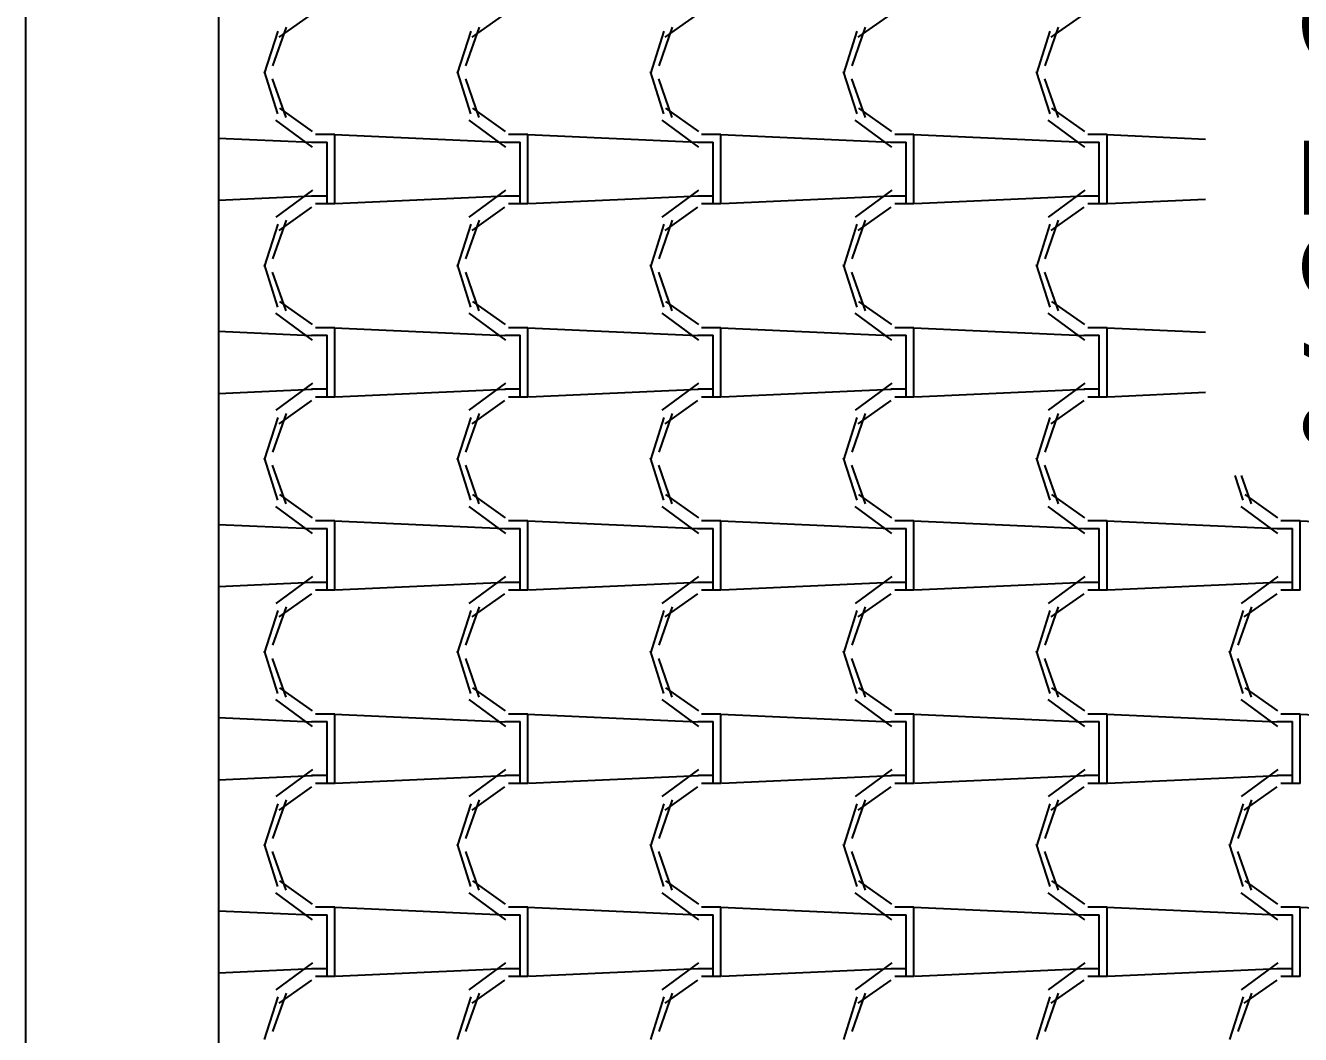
# Model space of a CAD drawing. Header units: millimetres. Extents: x -336 to -33, y -135 to 770.
# Drawn here: x -178.432 to -176.451, y 711.691 to 713.257 of the extents above; entities that cross this region are included whole.
import ezdxf
from ezdxf.enums import TextEntityAlignment as Align

# ---------------------------------------------------------------- set-up
doc = ezdxf.new("R2010")
doc.units = ezdxf.units.MM
doc.header["$LTSCALE"] = 50
doc.header["$MEASUREMENT"] = 0
doc.layers.add('-HIDRO', color=8, linetype='CONTINUOUS')
doc.layers.add('E-txt-g', color=3, linetype='CONTINUOUS')
doc.layers.add('E-Txt-W', color=7, linetype='CONTINUOUS', lineweight=20)
doc.styles.add('F2', font='swissc.ttf')
doc.styles.add('REG60', font='romans.shx', dxfattribs={"width": 0.8, "height": 0.15})
doc.styles.add('REG80', font='romans.shx', dxfattribs={"width": 0.8, "height": 0.2})

# ---------------------------------------------------------------- blocks, each defined once
blk = doc.blocks.new('TXT-AMB75')
at = {"layer": 'E-txt-g', "style": 'REG80', "width": 0.8, "flags": 8}
blk.add_attdef('TXT', text='', height=0.2, dxfattribs=at).set_placement((0.0055, 0.2964), align=Align.CENTER)
at = {"layer": 'E-Txt-W', "style": 'REG60', "width": 0.8, "flags": 8}
blk.add_attdef('TXT', text='', height=0.15, dxfattribs=at).set_placement((0.0055, 0.0271), align=Align.CENTER)

msp = doc.modelspace()

# ---------------------------------------------------------------- linework, layer by layer
at = {"layer": '-HIDRO', "linetype": 'Continuous'}
for p, q in [((-178.4324, 747.2511), (-178.4324, 709.8333)), ((-178.1324, 721.8333), (-178.1324, 710.1333)), ((-177.9879, 713.2751), (-178.0389, 713.2391)), ((-177.6879, 713.2751), (-177.7389, 713.2391)), ((-177.3879, 713.2751), (-177.4389, 713.2391)), ((-177.0879, 713.2751), (-177.1389, 713.2391)), ((-176.7879, 713.2751), (-176.8389, 713.2391)), ((-178.0404, 713.2489), (-178.0614, 713.1829)), ((-178.0274, 713.2549), (-178.0484, 713.1949)), ((-177.7404, 713.2489), (-177.7614, 713.1829)), ((-177.7274, 713.2549), (-177.7484, 713.1949)), ((-177.4404, 713.2489), (-177.4614, 713.1829)), ((-177.4274, 713.2549), (-177.4484, 713.1949)), ((-177.1404, 713.2489), (-177.1614, 713.1829)), ((-177.1274, 713.2549), (-177.1484, 713.1949)), ((-176.8404, 713.2489), (-176.8614, 713.1829)), ((-176.8274, 713.2549), (-176.8484, 713.1949)), ((-178.0617, 713.1861), (-178.0407, 713.1201)), ((-177.7617, 713.1861), (-177.7407, 713.1201)), ((-177.4617, 713.1861), (-177.4407, 713.1201)), ((-177.1617, 713.1861), (-177.1407, 713.1201)), ((-176.8617, 713.1861), (-176.8407, 713.1201)), ((-178.0488, 713.1746), (-178.0278, 713.1146)), ((-177.7488, 713.1746), (-177.7278, 713.1146)), ((-177.4488, 713.1746), (-177.4278, 713.1146)), ((-177.1488, 713.1746), (-177.1278, 713.1146)), ((-176.8488, 713.1746), (-176.8278, 713.1146)), ((-178.0378, 713.1289), (-177.9868, 713.0929)), ((-177.7378, 713.1289), (-177.6868, 713.0929)), ((-177.4378, 713.1289), (-177.3868, 713.0929)), ((-177.1378, 713.1289), (-177.0868, 713.0929)), ((-176.8378, 713.1289), (-176.7868, 713.0929)), ((-178.0437, 713.1106), (-177.9867, 713.0686)), ((-177.7437, 713.1106), (-177.6867, 713.0686)), ((-177.4437, 713.1106), (-177.3867, 713.0686)), ((-177.1437, 713.1106), (-177.0867, 713.0686)), ((-176.8437, 713.1106), (-176.7867, 713.0686)), ((-177.9817, 713.0885), (-177.9517, 713.0885)), ((-177.688, 713.0756), (-177.952, 713.0876)), ((-177.9517, 712.9925), (-177.9517, 713.0885)), ((-177.6817, 713.0885), (-177.6517, 713.0885)), ((-177.388, 713.0756), (-177.652, 713.0876)), ((-177.6517, 712.9925), (-177.6517, 713.0885)), ((-177.3817, 713.0885), (-177.3517, 713.0885)), ((-177.088, 713.0756), (-177.352, 713.0876)), ((-177.3517, 712.9925), (-177.3517, 713.0885)), ((-177.0817, 713.0885), (-177.0517, 713.0885)), ((-176.788, 713.0756), (-177.052, 713.0876)), ((-177.0517, 712.9925), (-177.0517, 713.0885)), ((-176.7817, 713.0885), (-176.7517, 713.0885)), ((-176.5987, 713.0806), (-176.752, 713.0876)), ((-176.7517, 712.9925), (-176.7517, 713.0885)), ((-177.988, 713.0756), (-178.1324, 713.0822)), ((-177.9877, 713.0765), (-177.9637, 713.0765)), ((-177.9637, 712.9925), (-177.9637, 713.0765)), ((-177.6877, 713.0765), (-177.6637, 713.0765)), ((-177.6637, 712.9925), (-177.6637, 713.0765)), ((-177.3877, 713.0765), (-177.3637, 713.0765)), ((-177.3637, 712.9925), (-177.3637, 713.0765)), ((-177.0877, 713.0765), (-177.0637, 713.0765)), ((-177.0637, 712.9925), (-177.0637, 713.0765)), ((-176.7877, 713.0765), (-176.7637, 713.0765)), ((-176.7637, 712.9925), (-176.7637, 713.0765)), ((-177.9864, 712.9924), (-178.1324, 712.9857)), ((-177.9863, 713.002), (-178.0433, 712.96)), ((-177.9637, 712.9925), (-177.9877, 712.9925)), ((-177.9637, 712.9805), (-177.9637, 712.9925)), ((-177.9517, 712.9805), (-177.9517, 712.9925)), ((-177.6864, 712.9924), (-177.9504, 712.9804)), ((-177.6863, 713.002), (-177.7433, 712.96)), ((-177.6637, 712.9925), (-177.6877, 712.9925)), ((-177.6637, 712.9805), (-177.6637, 712.9925)), ((-177.6517, 712.9805), (-177.6517, 712.9925)), ((-177.3864, 712.9924), (-177.6504, 712.9804)), ((-177.3863, 713.002), (-177.4433, 712.96)), ((-177.3637, 712.9925), (-177.3877, 712.9925)), ((-177.3637, 712.9805), (-177.3637, 712.9925)), ((-177.3517, 712.9805), (-177.3517, 712.9925)), ((-177.0864, 712.9924), (-177.3504, 712.9804)), ((-177.0863, 713.002), (-177.1433, 712.96)), ((-177.0637, 712.9925), (-177.0877, 712.9925)), ((-177.0637, 712.9805), (-177.0637, 712.9925)), ((-177.0517, 712.9805), (-177.0517, 712.9925)), ((-176.7864, 712.9924), (-177.0504, 712.9804)), ((-176.7863, 713.002), (-176.8433, 712.96)), ((-176.7637, 712.9925), (-176.7877, 712.9925)), ((-176.7637, 712.9805), (-176.7637, 712.9925)), ((-176.7517, 712.9805), (-176.7517, 712.9925)), ((-176.5987, 712.9873), (-176.7504, 712.9804)), ((-177.9879, 712.9751), (-178.0389, 712.9391)), ((-177.9517, 712.9805), (-177.9817, 712.9805)), ((-177.6879, 712.9751), (-177.7389, 712.9391)), ((-177.6517, 712.9805), (-177.6817, 712.9805)), ((-177.3879, 712.9751), (-177.4389, 712.9391)), ((-177.3517, 712.9805), (-177.3817, 712.9805)), ((-177.0879, 712.9751), (-177.1389, 712.9391)), ((-177.0517, 712.9805), (-177.0817, 712.9805)), ((-176.7879, 712.9751), (-176.8389, 712.9391)), ((-176.7517, 712.9805), (-176.7817, 712.9805)), ((-178.0404, 712.9489), (-178.0614, 712.8829)), ((-178.0274, 712.9549), (-178.0484, 712.8949)), ((-177.7404, 712.9489), (-177.7614, 712.8829)), ((-177.7274, 712.9549), (-177.7484, 712.8949)), ((-177.4404, 712.9489), (-177.4614, 712.8829)), ((-177.4274, 712.9549), (-177.4484, 712.8949)), ((-177.1404, 712.9489), (-177.1614, 712.8829)), ((-177.1274, 712.9549), (-177.1484, 712.8949)), ((-176.8404, 712.9489), (-176.8614, 712.8829)), ((-176.8274, 712.9549), (-176.8484, 712.8949)), ((-178.0617, 712.8861), (-178.0407, 712.8201)), ((-178.0488, 712.8746), (-178.0278, 712.8146)), ((-177.7617, 712.8861), (-177.7407, 712.8201)), ((-177.7488, 712.8746), (-177.7278, 712.8146)), ((-177.4617, 712.8861), (-177.4407, 712.8201)), ((-177.4488, 712.8746), (-177.4278, 712.8146)), ((-177.1617, 712.8861), (-177.1407, 712.8201)), ((-177.1488, 712.8746), (-177.1278, 712.8146)), ((-176.8617, 712.8861), (-176.8407, 712.8201)), ((-176.8488, 712.8746), (-176.8278, 712.8146)), ((-178.0378, 712.8289), (-177.9868, 712.7929)), ((-177.7378, 712.8289), (-177.6868, 712.7929)), ((-177.4378, 712.8289), (-177.3868, 712.7929)), ((-177.1378, 712.8289), (-177.0868, 712.7929)), ((-176.8378, 712.8289), (-176.7868, 712.7929)), ((-178.0437, 712.8106), (-177.9867, 712.7686)), ((-177.7437, 712.8106), (-177.6867, 712.7686)), ((-177.4437, 712.8106), (-177.3867, 712.7686)), ((-177.1437, 712.8106), (-177.0867, 712.7686)), ((-176.8437, 712.8106), (-176.7867, 712.7686)), ((-177.9817, 712.7885), (-177.9517, 712.7885)), ((-177.688, 712.7756), (-177.952, 712.7876)), ((-177.9517, 712.6925), (-177.9517, 712.7885)), ((-177.6817, 712.7885), (-177.6517, 712.7885)), ((-177.388, 712.7756), (-177.652, 712.7876)), ((-177.6517, 712.6925), (-177.6517, 712.7885)), ((-177.3817, 712.7885), (-177.3517, 712.7885)), ((-177.088, 712.7756), (-177.352, 712.7876)), ((-177.3517, 712.6925), (-177.3517, 712.7885)), ((-177.0817, 712.7885), (-177.0517, 712.7885)), ((-176.788, 712.7756), (-177.052, 712.7876)), ((-177.0517, 712.6925), (-177.0517, 712.7885)), ((-176.7817, 712.7885), (-176.7517, 712.7885)), ((-176.5987, 712.7806), (-176.752, 712.7876)), ((-176.7517, 712.6925), (-176.7517, 712.7885)), ((-177.988, 712.7756), (-178.1324, 712.7822)), ((-177.9877, 712.7765), (-177.9637, 712.7765)), ((-177.9637, 712.6925), (-177.9637, 712.7765)), ((-177.6877, 712.7765), (-177.6637, 712.7765)), ((-177.6637, 712.6925), (-177.6637, 712.7765)), ((-177.3877, 712.7765), (-177.3637, 712.7765)), ((-177.3637, 712.6925), (-177.3637, 712.7765)), ((-177.0877, 712.7765), (-177.0637, 712.7765)), ((-177.0637, 712.6925), (-177.0637, 712.7765)), ((-176.7877, 712.7765), (-176.7637, 712.7765)), ((-176.7637, 712.6925), (-176.7637, 712.7765)), ((-177.9864, 712.6924), (-178.1324, 712.6857)), ((-177.9863, 712.702), (-178.0433, 712.66)), ((-177.9637, 712.6925), (-177.9877, 712.6925)), ((-177.9637, 712.6805), (-177.9637, 712.6925)), ((-177.9517, 712.6805), (-177.9517, 712.6925)), ((-177.6864, 712.6924), (-177.9504, 712.6804)), ((-177.6863, 712.702), (-177.7433, 712.66)), ((-177.6637, 712.6925), (-177.6877, 712.6925)), ((-177.6637, 712.6805), (-177.6637, 712.6925)), ((-177.6517, 712.6805), (-177.6517, 712.6925)), ((-177.3864, 712.6924), (-177.6504, 712.6804)), ((-177.3863, 712.702), (-177.4433, 712.66)), ((-177.3637, 712.6925), (-177.3877, 712.6925)), ((-177.3637, 712.6805), (-177.3637, 712.6925)), ((-177.3517, 712.6805), (-177.3517, 712.6925)), ((-177.0864, 712.6924), (-177.3504, 712.6804)), ((-177.0863, 712.702), (-177.1433, 712.66)), ((-177.0637, 712.6925), (-177.0877, 712.6925)), ((-177.0637, 712.6805), (-177.0637, 712.6925)), ((-177.0517, 712.6805), (-177.0517, 712.6925)), ((-176.7864, 712.6924), (-177.0504, 712.6804)), ((-176.7863, 712.702), (-176.8433, 712.66)), ((-176.7637, 712.6925), (-176.7877, 712.6925)), ((-176.7637, 712.6805), (-176.7637, 712.6925)), ((-176.7517, 712.6805), (-176.7517, 712.6925)), ((-177.9879, 712.6751), (-178.0389, 712.6391)), ((-177.9517, 712.6805), (-177.9817, 712.6805)), ((-177.6879, 712.6751), (-177.7389, 712.6391)), ((-177.6517, 712.6805), (-177.6817, 712.6805)), ((-177.3879, 712.6751), (-177.4389, 712.6391)), ((-177.3517, 712.6805), (-177.3817, 712.6805)), ((-177.0879, 712.6751), (-177.1389, 712.6391)), ((-177.0517, 712.6805), (-177.0817, 712.6805)), ((-176.7879, 712.6751), (-176.8389, 712.6391)), ((-176.7517, 712.6805), (-176.7817, 712.6805)), ((-176.5987, 712.6873), (-176.7504, 712.6804)), ((-178.0274, 712.6549), (-178.0484, 712.5949)), ((-177.7274, 712.6549), (-177.7484, 712.5949)), ((-177.4274, 712.6549), (-177.4484, 712.5949)), ((-177.1274, 712.6549), (-177.1484, 712.5949)), ((-176.8274, 712.6549), (-176.8484, 712.5949)), ((-178.0404, 712.6489), (-178.0614, 712.5829)), ((-177.7404, 712.6489), (-177.7614, 712.5829)), ((-177.4404, 712.6489), (-177.4614, 712.5829)), ((-177.1404, 712.6489), (-177.1614, 712.5829)), ((-176.8404, 712.6489), (-176.8614, 712.5829)), ((-178.0617, 712.5861), (-178.0407, 712.5201)), ((-178.0488, 712.5746), (-178.0278, 712.5146)), ((-177.7617, 712.5861), (-177.7407, 712.5201)), ((-177.7488, 712.5746), (-177.7278, 712.5146)), ((-177.4617, 712.5861), (-177.4407, 712.5201)), ((-177.4488, 712.5746), (-177.4278, 712.5146)), ((-177.1617, 712.5861), (-177.1407, 712.5201)), ((-177.1488, 712.5746), (-177.1278, 712.5146)), ((-176.8617, 712.5861), (-176.8407, 712.5201)), ((-176.8488, 712.5746), (-176.8278, 712.5146)), ((-176.5529, 712.5584), (-176.5407, 712.5201)), ((-176.5431, 712.5584), (-176.5278, 712.5146)), ((-178.0437, 712.5106), (-177.9867, 712.4686)), ((-178.0378, 712.5289), (-177.9868, 712.4929)), ((-177.7437, 712.5106), (-177.6867, 712.4686)), ((-177.7378, 712.5289), (-177.6868, 712.4929)), ((-177.4437, 712.5106), (-177.3867, 712.4686)), ((-177.4378, 712.5289), (-177.3868, 712.4929)), ((-177.1437, 712.5106), (-177.0867, 712.4686)), ((-177.1378, 712.5289), (-177.0868, 712.4929)), ((-176.8437, 712.5106), (-176.7867, 712.4686)), ((-176.8378, 712.5289), (-176.7868, 712.4929)), ((-176.5437, 712.5106), (-176.4867, 712.4686)), ((-176.5378, 712.5289), (-176.4868, 712.4929)), ((-177.988, 712.4756), (-178.1324, 712.4822)), ((-177.9877, 712.4765), (-177.9637, 712.4765)), ((-177.9817, 712.4885), (-177.9517, 712.4885)), ((-177.9637, 712.3925), (-177.9637, 712.4765)), ((-177.688, 712.4756), (-177.952, 712.4876)), ((-177.9517, 712.3925), (-177.9517, 712.4885)), ((-177.6877, 712.4765), (-177.6637, 712.4765)), ((-177.6817, 712.4885), (-177.6517, 712.4885)), ((-177.6637, 712.3925), (-177.6637, 712.4765)), ((-177.388, 712.4756), (-177.652, 712.4876)), ((-177.6517, 712.3925), (-177.6517, 712.4885)), ((-177.3877, 712.4765), (-177.3637, 712.4765)), ((-177.3817, 712.4885), (-177.3517, 712.4885)), ((-177.3637, 712.3925), (-177.3637, 712.4765)), ((-177.088, 712.4756), (-177.352, 712.4876)), ((-177.3517, 712.3925), (-177.3517, 712.4885)), ((-177.0877, 712.4765), (-177.0637, 712.4765)), ((-177.0817, 712.4885), (-177.0517, 712.4885)), ((-177.0637, 712.3925), (-177.0637, 712.4765)), ((-176.788, 712.4756), (-177.052, 712.4876)), ((-177.0517, 712.3925), (-177.0517, 712.4885)), ((-176.7877, 712.4765), (-176.7637, 712.4765)), ((-176.7817, 712.4885), (-176.7517, 712.4885)), ((-176.7637, 712.3925), (-176.7637, 712.4765)), ((-176.488, 712.4756), (-176.752, 712.4876)), ((-176.7517, 712.3925), (-176.7517, 712.4885)), ((-176.4877, 712.4765), (-176.4637, 712.4765)), ((-176.4817, 712.4885), (-176.4517, 712.4885)), ((-176.4637, 712.3925), (-176.4637, 712.4765)), ((-176.1896, 712.4757), (-176.452, 712.4876)), ((-176.4517, 712.3925), (-176.4517, 712.4885)), ((-177.9864, 712.3924), (-178.1324, 712.3857)), ((-177.9863, 712.402), (-178.0433, 712.36)), ((-177.9637, 712.3925), (-177.9877, 712.3925)), ((-177.9637, 712.3805), (-177.9637, 712.3925)), ((-177.9517, 712.3805), (-177.9517, 712.3925)), ((-177.6864, 712.3924), (-177.9504, 712.3804)), ((-177.6863, 712.402), (-177.7433, 712.36)), ((-177.6637, 712.3925), (-177.6877, 712.3925)), ((-177.6637, 712.3805), (-177.6637, 712.3925)), ((-177.6517, 712.3805), (-177.6517, 712.3925)), ((-177.3864, 712.3924), (-177.6504, 712.3804)), ((-177.3863, 712.402), (-177.4433, 712.36)), ((-177.3637, 712.3925), (-177.3877, 712.3925)), ((-177.3637, 712.3805), (-177.3637, 712.3925)), ((-177.3517, 712.3805), (-177.3517, 712.3925)), ((-177.0864, 712.3924), (-177.3504, 712.3804)), ((-177.0863, 712.402), (-177.1433, 712.36)), ((-177.0637, 712.3925), (-177.0877, 712.3925)), ((-177.0637, 712.3805), (-177.0637, 712.3925)), ((-177.0517, 712.3805), (-177.0517, 712.3925)), ((-176.7864, 712.3924), (-177.0504, 712.3804)), ((-176.7863, 712.402), (-176.8433, 712.36)), ((-176.7637, 712.3925), (-176.7877, 712.3925)), ((-176.7637, 712.3805), (-176.7637, 712.3925)), ((-176.7517, 712.3805), (-176.7517, 712.3925)), ((-176.4864, 712.3924), (-176.7504, 712.3804)), ((-176.4863, 712.402), (-176.5433, 712.36)), ((-176.4637, 712.3925), (-176.4877, 712.3925)), ((-176.4637, 712.3805), (-176.4637, 712.3925)), ((-176.4517, 712.3805), (-176.4517, 712.3925)), ((-177.9879, 712.3751), (-178.0389, 712.3391)), ((-177.9517, 712.3805), (-177.9817, 712.3805)), ((-177.6879, 712.3751), (-177.7389, 712.3391)), ((-177.6517, 712.3805), (-177.6817, 712.3805)), ((-177.3879, 712.3751), (-177.4389, 712.3391)), ((-177.3517, 712.3805), (-177.3817, 712.3805)), ((-177.0879, 712.3751), (-177.1389, 712.3391)), ((-177.0517, 712.3805), (-177.0817, 712.3805)), ((-176.7879, 712.3751), (-176.8389, 712.3391)), ((-176.7517, 712.3805), (-176.7817, 712.3805)), ((-176.4879, 712.3751), (-176.5389, 712.3391)), ((-176.4517, 712.3805), (-176.4817, 712.3805)), ((-178.0274, 712.3549), (-178.0484, 712.2949)), ((-177.7274, 712.3549), (-177.7484, 712.2949)), ((-177.4274, 712.3549), (-177.4484, 712.2949)), ((-177.1274, 712.3549), (-177.1484, 712.2949)), ((-176.8274, 712.3549), (-176.8484, 712.2949)), ((-176.5274, 712.3549), (-176.5484, 712.2949)), ((-178.0404, 712.3489), (-178.0614, 712.2829)), ((-177.7404, 712.3489), (-177.7614, 712.2829)), ((-177.4404, 712.3489), (-177.4614, 712.2829)), ((-177.1404, 712.3489), (-177.1614, 712.2829)), ((-176.8404, 712.3489), (-176.8614, 712.2829)), ((-176.5404, 712.3489), (-176.5614, 712.2829)), ((-178.0617, 712.2861), (-178.0407, 712.2201)), ((-178.0488, 712.2746), (-178.0278, 712.2146)), ((-177.7617, 712.2861), (-177.7407, 712.2201)), ((-177.7488, 712.2746), (-177.7278, 712.2146)), ((-177.4617, 712.2861), (-177.4407, 712.2201)), ((-177.4488, 712.2746), (-177.4278, 712.2146)), ((-177.1617, 712.2861), (-177.1407, 712.2201)), ((-177.1488, 712.2746), (-177.1278, 712.2146)), ((-176.8617, 712.2861), (-176.8407, 712.2201)), ((-176.8488, 712.2746), (-176.8278, 712.2146)), ((-176.5617, 712.2861), (-176.5407, 712.2201)), ((-176.5488, 712.2746), (-176.5278, 712.2146)), ((-178.0378, 712.2289), (-177.9868, 712.1929)), ((-177.7378, 712.2289), (-177.6868, 712.1929)), ((-177.4378, 712.2289), (-177.3868, 712.1929)), ((-177.1378, 712.2289), (-177.0868, 712.1929)), ((-176.8378, 712.2289), (-176.7868, 712.1929)), ((-176.5378, 712.2289), (-176.4868, 712.1929)), ((-178.0437, 712.2106), (-177.9867, 712.1686)), ((-177.7437, 712.2106), (-177.6867, 712.1686)), ((-177.4437, 712.2106), (-177.3867, 712.1686)), ((-177.1437, 712.2106), (-177.0867, 712.1686)), ((-176.8437, 712.2106), (-176.7867, 712.1686)), ((-176.5437, 712.2106), (-176.4867, 712.1686)), ((-177.9881, 712.1756), (-178.1324, 712.1822)), ((-177.9877, 712.1765), (-177.9637, 712.1765)), ((-177.9817, 712.1885), (-177.9517, 712.1885)), ((-177.9637, 712.0925), (-177.9637, 712.1765)), ((-177.6881, 712.1756), (-177.9521, 712.1876)), ((-177.9517, 712.0925), (-177.9517, 712.1885)), ((-177.6877, 712.1765), (-177.6637, 712.1765)), ((-177.6817, 712.1885), (-177.6517, 712.1885)), ((-177.6637, 712.0925), (-177.6637, 712.1765)), ((-177.3881, 712.1756), (-177.6521, 712.1876)), ((-177.6517, 712.0925), (-177.6517, 712.1885)), ((-177.3877, 712.1765), (-177.3637, 712.1765)), ((-177.3817, 712.1885), (-177.3517, 712.1885)), ((-177.3637, 712.0925), (-177.3637, 712.1765)), ((-177.0881, 712.1756), (-177.3521, 712.1876)), ((-177.3517, 712.0925), (-177.3517, 712.1885)), ((-177.0877, 712.1765), (-177.0637, 712.1765)), ((-177.0817, 712.1885), (-177.0517, 712.1885)), ((-177.0637, 712.0925), (-177.0637, 712.1765)), ((-176.7881, 712.1756), (-177.0521, 712.1876)), ((-177.0517, 712.0925), (-177.0517, 712.1885)), ((-176.7877, 712.1765), (-176.7637, 712.1765)), ((-176.7817, 712.1885), (-176.7517, 712.1885)), ((-176.7637, 712.0925), (-176.7637, 712.1765)), ((-176.4881, 712.1756), (-176.7521, 712.1876)), ((-176.7517, 712.0925), (-176.7517, 712.1885)), ((-176.4877, 712.1765), (-176.4637, 712.1765)), ((-176.4817, 712.1885), (-176.4517, 712.1885)), ((-176.4637, 712.0925), (-176.4637, 712.1765)), ((-176.1881, 712.1756), (-176.4521, 712.1876)), ((-176.4517, 712.0925), (-176.4517, 712.1885)), ((-177.9863, 712.102), (-178.0433, 712.06)), ((-177.6863, 712.102), (-177.7433, 712.06)), ((-177.3863, 712.102), (-177.4433, 712.06)), ((-177.0863, 712.102), (-177.1433, 712.06)), ((-176.7863, 712.102), (-176.8433, 712.06)), ((-176.4863, 712.102), (-176.5433, 712.06)), ((-177.9864, 712.0924), (-178.1324, 712.0857)), ((-177.9879, 712.0751), (-178.0389, 712.0391)), ((-177.9637, 712.0925), (-177.9877, 712.0925)), ((-177.9517, 712.0805), (-177.9817, 712.0805)), ((-177.9637, 712.0805), (-177.9637, 712.0925)), ((-177.9517, 712.0805), (-177.9517, 712.0925)), ((-177.6864, 712.0924), (-177.9504, 712.0804)), ((-177.6879, 712.0751), (-177.7389, 712.0391)), ((-177.6637, 712.0925), (-177.6877, 712.0925)), ((-177.6517, 712.0805), (-177.6817, 712.0805)), ((-177.6637, 712.0805), (-177.6637, 712.0925)), ((-177.6517, 712.0805), (-177.6517, 712.0925)), ((-177.3864, 712.0924), (-177.6504, 712.0804)), ((-177.3879, 712.0751), (-177.4389, 712.0391)), ((-177.3637, 712.0925), (-177.3877, 712.0925)), ((-177.3517, 712.0805), (-177.3817, 712.0805)), ((-177.3637, 712.0805), (-177.3637, 712.0925)), ((-177.3517, 712.0805), (-177.3517, 712.0925)), ((-177.0864, 712.0924), (-177.3504, 712.0804)), ((-177.0879, 712.0751), (-177.1389, 712.0391)), ((-177.0637, 712.0925), (-177.0877, 712.0925)), ((-177.0517, 712.0805), (-177.0817, 712.0805)), ((-177.0637, 712.0805), (-177.0637, 712.0925)), ((-177.0517, 712.0805), (-177.0517, 712.0925)), ((-176.7864, 712.0924), (-177.0504, 712.0804)), ((-176.7879, 712.0751), (-176.8389, 712.0391)), ((-176.7637, 712.0925), (-176.7877, 712.0925)), ((-176.7517, 712.0805), (-176.7817, 712.0805)), ((-176.7637, 712.0805), (-176.7637, 712.0925)), ((-176.7517, 712.0805), (-176.7517, 712.0925)), ((-176.4864, 712.0924), (-176.7504, 712.0804)), ((-176.4879, 712.0751), (-176.5389, 712.0391)), ((-176.4637, 712.0925), (-176.4877, 712.0925)), ((-176.4517, 712.0805), (-176.4817, 712.0805)), ((-176.4637, 712.0805), (-176.4637, 712.0925)), ((-176.4517, 712.0805), (-176.4517, 712.0925)), ((-178.0274, 712.0549), (-178.0484, 711.9949)), ((-177.7274, 712.0549), (-177.7484, 711.9949)), ((-177.4274, 712.0549), (-177.4484, 711.9949)), ((-177.1274, 712.0549), (-177.1484, 711.9949)), ((-176.8274, 712.0549), (-176.8484, 711.9949)), ((-176.5274, 712.0549), (-176.5484, 711.9949)), ((-178.0404, 712.0489), (-178.0614, 711.9829)), ((-177.7404, 712.0489), (-177.7614, 711.9829)), ((-177.4404, 712.0489), (-177.4614, 711.9829)), ((-177.1404, 712.0489), (-177.1614, 711.9829)), ((-176.8404, 712.0489), (-176.8614, 711.9829)), ((-176.5404, 712.0489), (-176.5614, 711.9829)), ((-178.0617, 711.9861), (-178.0407, 711.9201)), ((-177.7617, 711.9861), (-177.7407, 711.9201)), ((-177.4617, 711.9861), (-177.4407, 711.9201)), ((-177.1617, 711.9861), (-177.1407, 711.9201)), ((-176.8617, 711.9861), (-176.8407, 711.9201)), ((-176.5617, 711.9861), (-176.5407, 711.9201)), ((-178.0488, 711.9746), (-178.0278, 711.9146)), ((-177.7488, 711.9746), (-177.7278, 711.9146)), ((-177.4488, 711.9746), (-177.4278, 711.9146)), ((-177.1488, 711.9746), (-177.1278, 711.9146)), ((-176.8488, 711.9746), (-176.8278, 711.9146)), ((-176.5488, 711.9746), (-176.5278, 711.9146)), ((-178.0378, 711.9289), (-177.9868, 711.8929)), ((-177.7378, 711.9289), (-177.6868, 711.8929)), ((-177.4378, 711.9289), (-177.3868, 711.8929)), ((-177.1378, 711.9289), (-177.0868, 711.8929)), ((-176.8378, 711.9289), (-176.7868, 711.8929)), ((-176.5378, 711.9289), (-176.4868, 711.8929)), ((-178.0437, 711.9106), (-177.9867, 711.8686)), ((-177.7437, 711.9106), (-177.6867, 711.8686)), ((-177.4437, 711.9106), (-177.3867, 711.8686)), ((-177.1437, 711.9106), (-177.0867, 711.8686)), ((-176.8437, 711.9106), (-176.7867, 711.8686)), ((-176.5437, 711.9106), (-176.4867, 711.8686)), ((-177.9881, 711.8756), (-178.1324, 711.8822)), ((-177.9877, 711.8765), (-177.9637, 711.8765)), ((-177.9817, 711.8885), (-177.9517, 711.8885)), ((-177.9637, 711.7925), (-177.9637, 711.8765)), ((-177.6881, 711.8756), (-177.9521, 711.8876)), ((-177.9517, 711.7925), (-177.9517, 711.8885)), ((-177.6877, 711.8765), (-177.6637, 711.8765)), ((-177.6817, 711.8885), (-177.6517, 711.8885)), ((-177.6637, 711.7925), (-177.6637, 711.8765)), ((-177.3881, 711.8756), (-177.6521, 711.8876)), ((-177.6517, 711.7925), (-177.6517, 711.8885)), ((-177.3877, 711.8765), (-177.3637, 711.8765)), ((-177.3817, 711.8885), (-177.3517, 711.8885)), ((-177.3637, 711.7925), (-177.3637, 711.8765)), ((-177.0881, 711.8756), (-177.3521, 711.8876)), ((-177.3517, 711.7925), (-177.3517, 711.8885)), ((-177.0877, 711.8765), (-177.0637, 711.8765)), ((-177.0817, 711.8885), (-177.0517, 711.8885)), ((-177.0637, 711.7925), (-177.0637, 711.8765)), ((-176.7881, 711.8756), (-177.0521, 711.8876)), ((-177.0517, 711.7925), (-177.0517, 711.8885)), ((-176.7877, 711.8765), (-176.7637, 711.8765)), ((-176.7817, 711.8885), (-176.7517, 711.8885)), ((-176.7637, 711.7925), (-176.7637, 711.8765)), ((-176.4881, 711.8756), (-176.7521, 711.8876)), ((-176.7517, 711.7925), (-176.7517, 711.8885)), ((-176.4877, 711.8765), (-176.4637, 711.8765)), ((-176.4817, 711.8885), (-176.4517, 711.8885)), ((-176.4637, 711.7925), (-176.4637, 711.8765)), ((-176.1881, 711.8756), (-176.4521, 711.8876)), ((-176.4517, 711.7925), (-176.4517, 711.8885)), ((-177.9863, 711.802), (-178.0433, 711.76)), ((-177.6863, 711.802), (-177.7433, 711.76)), ((-177.3863, 711.802), (-177.4433, 711.76)), ((-177.0863, 711.802), (-177.1433, 711.76)), ((-176.7863, 711.802), (-176.8433, 711.76)), ((-176.4863, 711.802), (-176.5433, 711.76)), ((-177.9864, 711.7924), (-178.1324, 711.7857)), ((-177.9637, 711.7925), (-177.9877, 711.7925)), ((-177.9517, 711.7805), (-177.9817, 711.7805)), ((-177.9637, 711.7805), (-177.9637, 711.7925)), ((-177.9517, 711.7805), (-177.9517, 711.7925)), ((-177.6864, 711.7924), (-177.9504, 711.7804)), ((-177.6637, 711.7925), (-177.6877, 711.7925)), ((-177.6517, 711.7805), (-177.6817, 711.7805)), ((-177.6637, 711.7805), (-177.6637, 711.7925)), ((-177.6517, 711.7805), (-177.6517, 711.7925)), ((-177.3864, 711.7924), (-177.6504, 711.7804)), ((-177.3637, 711.7925), (-177.3877, 711.7925)), ((-177.3517, 711.7805), (-177.3817, 711.7805)), ((-177.3637, 711.7805), (-177.3637, 711.7925)), ((-177.3517, 711.7805), (-177.3517, 711.7925)), ((-177.0864, 711.7924), (-177.3504, 711.7804)), ((-177.0637, 711.7925), (-177.0877, 711.7925)), ((-177.0517, 711.7805), (-177.0817, 711.7805)), ((-177.0637, 711.7805), (-177.0637, 711.7925)), ((-177.0517, 711.7805), (-177.0517, 711.7925)), ((-176.7864, 711.7924), (-177.0504, 711.7804)), ((-176.7637, 711.7925), (-176.7877, 711.7925)), ((-176.7517, 711.7805), (-176.7817, 711.7805)), ((-176.7637, 711.7805), (-176.7637, 711.7925)), ((-176.7517, 711.7805), (-176.7517, 711.7925)), ((-176.4864, 711.7924), (-176.7504, 711.7804)), ((-176.4637, 711.7925), (-176.4877, 711.7925)), ((-176.4517, 711.7805), (-176.4817, 711.7805)), ((-176.4637, 711.7805), (-176.4637, 711.7925)), ((-176.4517, 711.7805), (-176.4517, 711.7925)), ((-177.9879, 711.7751), (-178.0389, 711.7391)), ((-177.6879, 711.7751), (-177.7389, 711.7391)), ((-177.3879, 711.7751), (-177.4389, 711.7391)), ((-177.0879, 711.7751), (-177.1389, 711.7391)), ((-176.7879, 711.7751), (-176.8389, 711.7391)), ((-176.4879, 711.7751), (-176.5389, 711.7391)), ((-178.0404, 711.7489), (-178.0614, 711.6829)), ((-178.0274, 711.7549), (-178.0484, 711.6949)), ((-177.7404, 711.7489), (-177.7614, 711.6829)), ((-177.7274, 711.7549), (-177.7484, 711.6949)), ((-177.4404, 711.7489), (-177.4614, 711.6829)), ((-177.4274, 711.7549), (-177.4484, 711.6949)), ((-177.1404, 711.7489), (-177.1614, 711.6829)), ((-177.1274, 711.7549), (-177.1484, 711.6949)), ((-176.8404, 711.7489), (-176.8614, 711.6829)), ((-176.8274, 711.7549), (-176.8484, 711.6949)), ((-176.5404, 711.7489), (-176.5614, 711.6829)), ((-176.5274, 711.7549), (-176.5484, 711.6949))]:
    msp.add_line(p, q, dxfattribs=at)

# ---------------------------------------------------------------- block references
at = {"layer": '-HIDRO'}
ref = msp.add_blockref('TXT-AMB75', (-176.5589, 713.6285), dxfattribs=dict(at, xscale=-1.458, yscale=1.458, zscale=1.458, rotation=270))
ref.add_attrib('TXT', 'TELHADO COLONIAL', dxfattribs={"layer": 'E-txt-g', "color": 2, "height": 0.22, "rotation": 270, "style": 'F2'}).set_placement((-176.1267, 713.6333), align=Align.CENTER)
ref.add_attrib('TXT', 'INCLINAÇÃO 25%', dxfattribs={"layer": 'E-Txt-W', "height": 0.22, "rotation": 270, "style": 'F2'}).set_placement((-176.4456, 713.6441), align=Align.CENTER)

doc.saveas('drawing.dxf')
